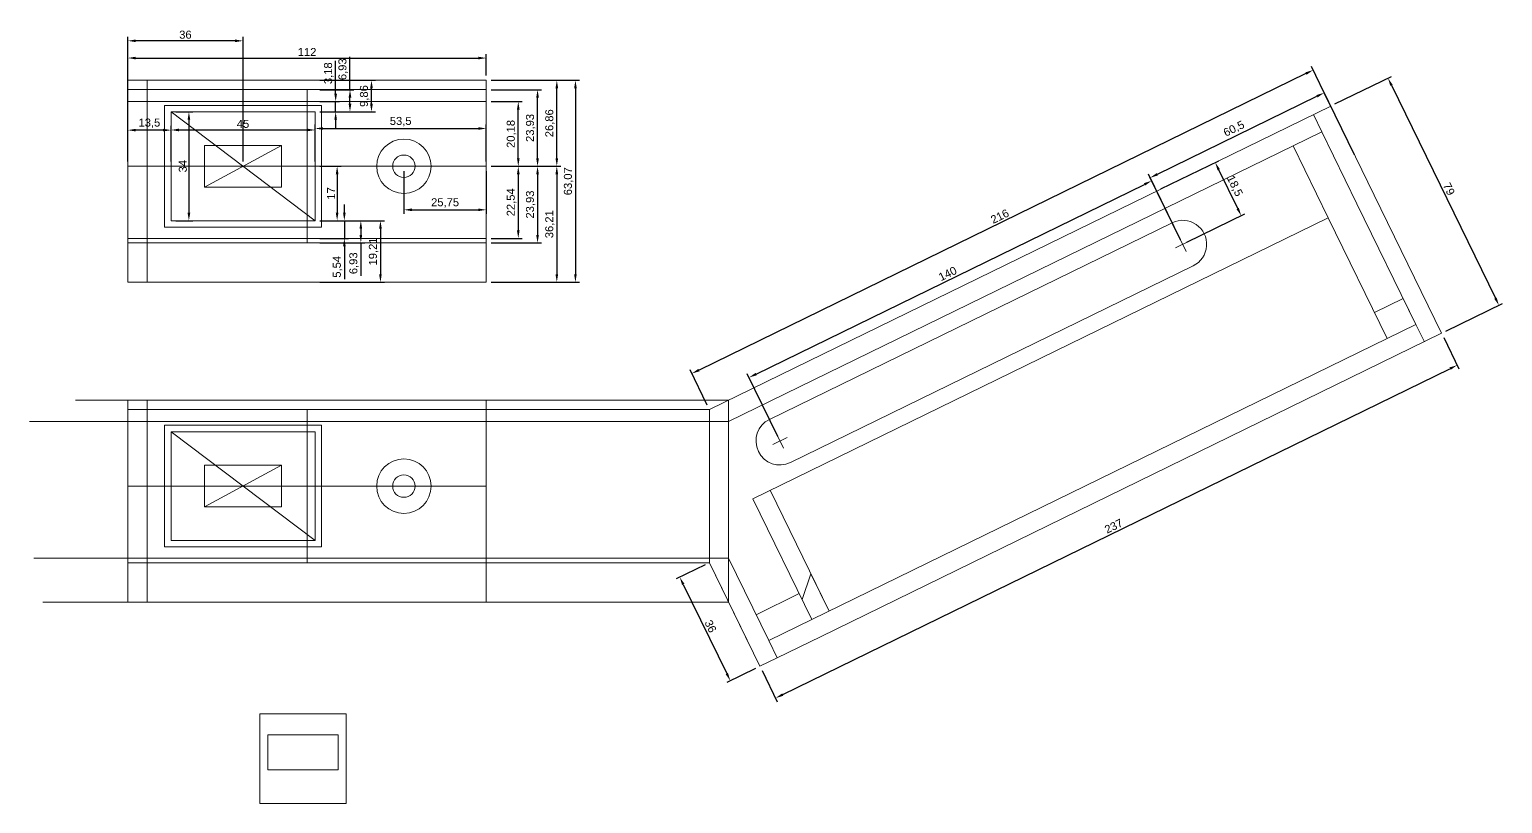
# Model space of a CAD drawing. Header units: millimetres. Extents: x 407 to 2475, y 150 to 1005.
# Drawn here: x 1685.1 to 2145.3, y 763 to 1004.8 of the extents above; entities that cross this region are included whole.
import ezdxf

# ---------------------------------------------------------------- set-up
doc = ezdxf.new("R2010")
doc.units = ezdxf.units.MM
doc.styles.get("Standard").update_dxf_attribs({"font": 'arial.ttf'})
doc.dimstyles.new('ISO-25', dxfattribs={"dimtxt": 2.5, "dimasz": 2.5, "dimexe": 1.25, "dimexo": 1.5, "dimtad": 1, "dimtxsty": 'Standard', "dimcen": 2.5, "dimadec": 0, "dimazin": 0, "dimtfac": 1, "dimtmove": 0, "dimatfit": 3, "dimfxl": 1, "dimarcsym": 0})

# ---------------------------------------------------------------- blocks, each defined once
blk = doc.blocks.new('*D45')
at = {"color": 0, "lineweight": -2, "transparency": 16777216}
for p, q in [((2126.93, 908.58), (2131.68, 898.86)), ((1920.41, 797.07), (2128.88, 898.88)), ((1913.97, 804.57), (1918.71, 794.85))]:
    blk.add_line(p, q, dxfattribs=at)
at = {"color": 0, "lineweight": 5, "transparency": 16777216}
for points in [[(2128.7, 899.26), (2129.06, 898.51), (2131.13, 899.98)], [(1920.23, 797.45), (1920.6, 796.7), (1918.17, 795.98)]]:
    blk.add_solid(points, dxfattribs=at)
at = {"layer": 'Defpoints', "color": 0, "lineweight": 5, "transparency": 16777216}
for p in [(2126.27, 909.93), (2131.13, 899.98), (1913.31, 805.92)]:
    blk.add_point(p, dxfattribs=at)
at = {"color": 0, "lineweight": 5, "transparency": 16777216, "insert": (2023.81, 849.69), "char_height": 2.5, "attachment_point": 5, "rotation": 26.0296}
blk.add_mtext('237', dxfattribs=at)
blk = doc.blocks.new('*D46')
at = {"color": 0, "lineweight": -2, "transparency": 16777216}
for p, q in [((2092.95, 981.57), (2110.63, 990.2)), ((2110.6, 987.41), (2143.07, 920.92)), ((2127.62, 910.58), (2145.29, 919.22))]:
    blk.add_line(p, q, dxfattribs=at)
at = {"color": 0, "lineweight": 5, "transparency": 16777216}
for points in [[(2110.97, 987.59), (2110.23, 987.23), (2109.5, 989.66)], [(2143.45, 921.1), (2142.7, 920.73), (2144.17, 918.67)]]:
    blk.add_solid(points, dxfattribs=at)
at = {"layer": 'Defpoints', "color": 0, "lineweight": 5, "transparency": 16777216}
for p in [(2091.6, 980.91), (2144.17, 918.67), (2126.27, 909.93)]:
    blk.add_point(p, dxfattribs=at)
at = {"color": 0, "lineweight": 5, "transparency": 16777216, "insert": (2128.55, 955), "char_height": 2.5, "attachment_point": 5, "rotation": 296.0296}
blk.add_mtext('79', dxfattribs=at)
blk = doc.blocks.new('*D47')
at = {"color": 0, "lineweight": -2, "transparency": 16777216}
for p, q in [((2083.86, 991.06), (1894.27, 898.47)), ((2090.94, 982.26), (2085.56, 993.28)), ((1896.85, 887.47), (1891.47, 898.49))]:
    blk.add_line(p, q, dxfattribs=at)
at = {"color": 0, "lineweight": 5, "transparency": 16777216}
for points in [[(2083.68, 991.43), (2084.05, 990.69), (2086.11, 992.16)], [(1894.08, 898.84), (1894.45, 898.09), (1892.02, 897.37)]]:
    blk.add_solid(points, dxfattribs=at)
at = {"layer": 'Defpoints', "color": 0, "lineweight": 5, "transparency": 16777216}
for p in [(2091.6, 980.91), (1892.02, 897.37), (1897.51, 886.13)]:
    blk.add_point(p, dxfattribs=at)
at = {"color": 0, "lineweight": 5, "transparency": 16777216, "insert": (1988.23, 946.47), "char_height": 2.5, "attachment_point": 5, "rotation": 26.0296}
blk.add_mtext('216', dxfattribs=at)
blk = doc.blocks.new('*D48')
at = {"color": 0, "lineweight": -2, "transparency": 16777216}
for p, q in [((2038.59, 955.02), (2056.65, 963.84)), ((2062.55, 948.92), (2056.62, 961.05)), ((2046.7, 938.4), (2064.77, 947.22))]:
    blk.add_line(p, q, dxfattribs=at)
at = {"color": 0, "lineweight": 5, "transparency": 16777216}
for points in [[(2057, 961.23), (2056.25, 960.87), (2055.53, 963.3)], [(2062.92, 949.1), (2062.17, 948.74), (2063.65, 946.67)]]:
    blk.add_solid(points, dxfattribs=at)
at = {"layer": 'Defpoints', "color": 0, "lineweight": 5, "transparency": 16777216}
for p in [(2055.53, 963.3), (2037.24, 954.36), (2045.36, 937.74)]:
    blk.add_point(p, dxfattribs=at)
at = {"color": 0, "lineweight": 5, "transparency": 16777216, "insert": (2061.5, 955.92), "char_height": 2.5, "attachment_point": 5, "rotation": 296.0296}
blk.add_mtext('18,5', dxfattribs=at)
blk = doc.blocks.new('*D49')
at = {"color": 0, "lineweight": -2, "transparency": 16777216}
for p, q in [((2099.06, 965.64), (2089.02, 986.2)), ((2037.45, 959.62), (2087.32, 983.98)), ((2044.7, 939.09), (2034.66, 959.65))]:
    blk.add_line(p, q, dxfattribs=at)
at = {"color": 0, "lineweight": 5, "transparency": 16777216}
for points in [[(2087.14, 984.35), (2087.51, 983.6), (2089.57, 985.07)], [(2037.27, 960), (2037.63, 959.25), (2035.21, 958.52)]]:
    blk.add_solid(points, dxfattribs=at)
at = {"layer": 'Defpoints', "color": 0, "lineweight": 5, "transparency": 16777216}
for p in [(2089.57, 985.07), (2099.72, 964.29), (2045.36, 937.74)]:
    blk.add_point(p, dxfattribs=at)
at = {"color": 0, "lineweight": 5, "transparency": 16777216, "insert": (2061.45, 973.71), "char_height": 2.5, "attachment_point": 5, "rotation": 26.0296}
blk.add_mtext('60,5', dxfattribs=at)
blk = doc.blocks.new('*D50')
at = {"color": 0, "lineweight": -2, "transparency": 16777216}
for p, q in [((2044.7, 939.09), (2035.13, 958.68)), ((1912.12, 897.22), (2033.43, 956.46)), ((1918.9, 877.65), (1909.33, 897.24))]:
    blk.add_line(p, q, dxfattribs=at)
at = {"color": 0, "lineweight": 5, "transparency": 16777216}
for points in [[(2033.25, 956.84), (2033.61, 956.09), (2035.68, 957.56)], [(1911.94, 897.59), (1912.31, 896.84), (1909.88, 896.12)]]:
    blk.add_solid(points, dxfattribs=at)
at = {"layer": 'Defpoints', "color": 0, "lineweight": 5, "transparency": 16777216}
for p in [(2035.68, 957.56), (2045.36, 937.74), (1919.56, 876.3)]:
    blk.add_point(p, dxfattribs=at)
at = {"color": 0, "lineweight": 5, "transparency": 16777216, "insert": (1971.94, 928.55), "char_height": 2.5, "attachment_point": 5, "rotation": 26.0296}
blk.add_mtext('140', dxfattribs=at)
blk = doc.blocks.new('*D51')
at = {"color": 0, "lineweight": -2, "transparency": 16777216}
for p, q in [((1896.16, 837.61), (1887.12, 833.2)), ((1889.34, 831.5), (1902.95, 803.65)), ((1911.96, 805.26), (1902.92, 800.85))]:
    blk.add_line(p, q, dxfattribs=at)
at = {"color": 0, "lineweight": 5, "transparency": 16777216}
for points in [[(1889.72, 831.68), (1888.97, 831.32), (1888.25, 833.75)], [(1903.32, 803.83), (1902.57, 803.46), (1904.05, 801.4)]]:
    blk.add_solid(points, dxfattribs=at)
at = {"layer": 'Defpoints', "color": 0, "lineweight": 5, "transparency": 16777216}
for p in [(1897.51, 838.27), (1913.31, 805.92), (1904.05, 801.4)]:
    blk.add_point(p, dxfattribs=at)
at = {"color": 0, "lineweight": 5, "transparency": 16777216, "insert": (1897.86, 818.41), "char_height": 2.5, "attachment_point": 5, "rotation": 296.0296}
blk.add_mtext('36', dxfattribs=at)
blk = doc.blocks.new('*D52')
at = {"color": 0, "lineweight": -2, "transparency": 16777216}
for p, q in [((1715.81, 990.47), (1715.81, 997.17)), ((1718.31, 995.92), (1825.31, 995.92)), ((1827.81, 990.47), (1827.81, 997.17))]:
    blk.add_line(p, q, dxfattribs=at)
at = {"color": 0, "lineweight": 5, "transparency": 16777216}
for points in [[(1718.31, 996.33), (1718.31, 995.5), (1715.81, 995.92)], [(1825.31, 996.33), (1825.31, 995.5), (1827.81, 995.92)]]:
    blk.add_solid(points, dxfattribs=at)
at = {"layer": 'Defpoints', "color": 0, "lineweight": 5, "transparency": 16777216}
for p in [(1827.81, 995.92), (1715.81, 988.97), (1827.81, 988.97)]:
    blk.add_point(p, dxfattribs=at)
at = {"color": 0, "lineweight": 5, "transparency": 16777216, "insert": (1771.81, 997.8), "char_height": 2.5, "attachment_point": 5}
blk.add_mtext('112', dxfattribs=at)
blk = doc.blocks.new('*D53')
at = {"color": 0, "lineweight": -2, "transparency": 16777216}
for p, q in [((1829.31, 982.3), (1839.05, 982.3)), ((1837.8, 964.62), (1837.8, 979.8)), ((1829.31, 962.12), (1839.05, 962.12))]:
    blk.add_line(p, q, dxfattribs=at)
at = {"color": 0, "lineweight": 5, "transparency": 16777216}
for points in [[(1837.39, 979.8), (1838.22, 979.8), (1837.8, 982.3)], [(1837.39, 964.62), (1838.22, 964.62), (1837.8, 962.12)]]:
    blk.add_solid(points, dxfattribs=at)
at = {"layer": 'Defpoints', "color": 0, "lineweight": 5, "transparency": 16777216}
for p in [(1827.81, 982.3), (1837.8, 982.3), (1827.81, 962.12)]:
    blk.add_point(p, dxfattribs=at)
at = {"color": 0, "lineweight": 5, "transparency": 16777216, "insert": (1835.68, 972.21), "char_height": 2.5, "attachment_point": 5, "rotation": 90}
blk.add_mtext('20,18', dxfattribs=at)
blk = doc.blocks.new('*D54')
at = {"color": 0, "lineweight": -2, "transparency": 16777216}
for p, q in [((1829.31, 986.04), (1845.07, 986.04)), ((1843.82, 964.62), (1843.82, 983.54)), ((1829.31, 962.12), (1845.07, 962.12))]:
    blk.add_line(p, q, dxfattribs=at)
at = {"color": 0, "lineweight": 5, "transparency": 16777216}
for points in [[(1843.4, 983.54), (1844.24, 983.54), (1843.82, 986.04)], [(1843.4, 964.62), (1844.24, 964.62), (1843.82, 962.12)]]:
    blk.add_solid(points, dxfattribs=at)
at = {"layer": 'Defpoints', "color": 0, "lineweight": 5, "transparency": 16777216}
for p in [(1827.81, 986.04), (1843.82, 986.04), (1827.81, 962.12)]:
    blk.add_point(p, dxfattribs=at)
at = {"color": 0, "lineweight": 5, "transparency": 16777216, "insert": (1841.69, 974.08), "char_height": 2.5, "attachment_point": 5, "rotation": 90}
blk.add_mtext('23,93', dxfattribs=at)
blk = doc.blocks.new('*D55')
at = {"color": 0, "lineweight": -2, "transparency": 16777216}
for p, q in [((1829.31, 988.97), (1851.09, 988.97)), ((1849.84, 964.62), (1849.84, 986.47)), ((1829.31, 962.12), (1851.09, 962.12))]:
    blk.add_line(p, q, dxfattribs=at)
at = {"color": 0, "lineweight": 5, "transparency": 16777216}
for points in [[(1849.42, 986.47), (1850.25, 986.47), (1849.84, 988.97)], [(1849.42, 964.62), (1850.25, 964.62), (1849.84, 962.12)]]:
    blk.add_solid(points, dxfattribs=at)
at = {"layer": 'Defpoints', "color": 0, "lineweight": 5, "transparency": 16777216}
for p in [(1827.81, 988.97), (1849.84, 988.97), (1827.81, 962.12)]:
    blk.add_point(p, dxfattribs=at)
at = {"color": 0, "lineweight": 5, "transparency": 16777216, "insert": (1847.71, 975.55), "char_height": 2.5, "attachment_point": 5, "rotation": 90}
blk.add_mtext('26,86', dxfattribs=at)
blk = doc.blocks.new('*D56')
at = {"color": 0, "lineweight": -2, "transparency": 16777216}
for p, q in [((1829.31, 962.12), (1839.05, 962.12)), ((1837.8, 959.62), (1837.8, 942.08)), ((1829.31, 939.58), (1839.05, 939.58))]:
    blk.add_line(p, q, dxfattribs=at)
at = {"color": 0, "lineweight": 5, "transparency": 16777216}
for points in [[(1837.39, 959.62), (1838.22, 959.62), (1837.8, 962.12)], [(1837.39, 942.08), (1838.22, 942.08), (1837.8, 939.58)]]:
    blk.add_solid(points, dxfattribs=at)
at = {"layer": 'Defpoints', "color": 0, "lineweight": 5, "transparency": 16777216}
for p in [(1827.81, 962.12), (1827.81, 939.58), (1837.8, 939.58)]:
    blk.add_point(p, dxfattribs=at)
at = {"color": 0, "lineweight": 5, "transparency": 16777216, "insert": (1835.68, 950.85), "char_height": 2.5, "attachment_point": 5, "rotation": 90}
blk.add_mtext('22,54', dxfattribs=at)
blk = doc.blocks.new('*D57')
at = {"color": 0, "lineweight": -2, "transparency": 16777216}
for p, q in [((1829.31, 962.12), (1845.07, 962.12)), ((1843.82, 959.62), (1843.82, 940.69)), ((1829.31, 938.19), (1845.07, 938.19))]:
    blk.add_line(p, q, dxfattribs=at)
at = {"color": 0, "lineweight": 5, "transparency": 16777216}
for points in [[(1843.4, 959.62), (1844.24, 959.62), (1843.82, 962.12)], [(1843.4, 940.69), (1844.24, 940.69), (1843.82, 938.19)]]:
    blk.add_solid(points, dxfattribs=at)
at = {"layer": 'Defpoints', "color": 0, "lineweight": 5, "transparency": 16777216}
for p in [(1827.81, 962.12), (1827.81, 938.19), (1843.82, 938.19)]:
    blk.add_point(p, dxfattribs=at)
at = {"color": 0, "lineweight": 5, "transparency": 16777216, "insert": (1841.69, 950.15), "char_height": 2.5, "attachment_point": 5, "rotation": 90}
blk.add_mtext('23,93', dxfattribs=at)
blk = doc.blocks.new('*D58')
at = {"color": 0, "lineweight": -2, "transparency": 16777216}
for p, q in [((1829.31, 962.12), (1851.09, 962.12)), ((1849.84, 959.62), (1849.84, 928.4)), ((1829.31, 925.9), (1851.09, 925.9))]:
    blk.add_line(p, q, dxfattribs=at)
at = {"color": 0, "lineweight": 5, "transparency": 16777216}
for points in [[(1849.42, 959.62), (1850.25, 959.62), (1849.84, 962.12)], [(1849.42, 928.4), (1850.25, 928.4), (1849.84, 925.9)]]:
    blk.add_solid(points, dxfattribs=at)
at = {"layer": 'Defpoints', "color": 0, "lineweight": 5, "transparency": 16777216}
for p in [(1827.81, 962.12), (1827.81, 925.9), (1849.84, 925.9)]:
    blk.add_point(p, dxfattribs=at)
at = {"color": 0, "lineweight": 5, "transparency": 16777216, "insert": (1847.71, 944.01), "char_height": 2.5, "attachment_point": 5, "rotation": 90}
blk.add_mtext('36,21', dxfattribs=at)
blk = doc.blocks.new('*D59')
at = {"color": 0, "lineweight": -2, "transparency": 16777216}
for p, q in [((1715.81, 963.62), (1715.81, 1002.55)), ((1749.31, 1001.3), (1718.31, 1001.3)), ((1751.81, 963.62), (1751.81, 1002.55))]:
    blk.add_line(p, q, dxfattribs=at)
at = {"color": 0, "lineweight": 5, "transparency": 16777216}
for points in [[(1718.31, 1001.72), (1718.31, 1000.89), (1715.81, 1001.3)], [(1749.31, 1001.72), (1749.31, 1000.89), (1751.81, 1001.3)]]:
    blk.add_solid(points, dxfattribs=at)
at = {"layer": 'Defpoints', "color": 0, "lineweight": 5, "transparency": 16777216}
for p in [(1715.81, 1001.3), (1715.81, 962.12), (1751.81, 962.12)]:
    blk.add_point(p, dxfattribs=at)
at = {"color": 0, "lineweight": 5, "transparency": 16777216, "insert": (1733.81, 1003.21), "char_height": 2.5, "attachment_point": 5}
blk.add_mtext('36', dxfattribs=at)
blk = doc.blocks.new('*D60')
at = {"color": 0, "lineweight": -2, "transparency": 16777216}
for p, q in [((1829.31, 988.97), (1856.91, 988.97)), ((1855.66, 986.47), (1855.66, 928.4)), ((1829.31, 925.9), (1856.91, 925.9))]:
    blk.add_line(p, q, dxfattribs=at)
at = {"color": 0, "lineweight": 5, "transparency": 16777216}
for points in [[(1855.24, 986.47), (1856.07, 986.47), (1855.66, 988.97)], [(1855.24, 928.4), (1856.07, 928.4), (1855.66, 925.9)]]:
    blk.add_solid(points, dxfattribs=at)
at = {"layer": 'Defpoints', "color": 0, "lineweight": 5, "transparency": 16777216}
for p in [(1827.81, 988.97), (1827.81, 925.9), (1855.66, 925.9)]:
    blk.add_point(p, dxfattribs=at)
at = {"color": 0, "lineweight": 5, "transparency": 16777216, "insert": (1853.53, 957.44), "char_height": 2.5, "attachment_point": 5, "rotation": 90}
blk.add_mtext('63,07', dxfattribs=at)
blk = doc.blocks.new('*D61')
at = {"color": 0, "lineweight": -2, "transparency": 16777216}
for p, q in [((1802.06, 960.62), (1802.06, 947.26)), ((1827.81, 960.62), (1827.81, 947.26)), ((1804.56, 948.51), (1825.31, 948.51))]:
    blk.add_line(p, q, dxfattribs=at)
at = {"color": 0, "lineweight": 5, "transparency": 16777216}
for points in [[(1804.56, 948.93), (1804.56, 948.1), (1802.06, 948.51)], [(1825.31, 948.93), (1825.31, 948.1), (1827.81, 948.51)]]:
    blk.add_solid(points, dxfattribs=at)
at = {"layer": 'Defpoints', "color": 0, "lineweight": 5, "transparency": 16777216}
for p in [(1802.06, 962.12), (1827.81, 962.12), (1827.81, 948.51)]:
    blk.add_point(p, dxfattribs=at)
at = {"color": 0, "lineweight": 5, "transparency": 16777216, "insert": (1814.93, 950.64), "char_height": 2.5, "attachment_point": 5}
blk.add_mtext('25,75', dxfattribs=at)
blk = doc.blocks.new('*D62')
at = {"color": 0, "lineweight": -2, "transparency": 16777216}
for p, q in [((1774.31, 963.62), (1774.31, 975.16)), ((1776.81, 973.91), (1825.31, 973.91)), ((1827.81, 963.62), (1827.81, 975.16))]:
    blk.add_line(p, q, dxfattribs=at)
at = {"color": 0, "lineweight": 5, "transparency": 16777216}
for points in [[(1776.81, 974.33), (1776.81, 973.49), (1774.31, 973.91)], [(1825.31, 974.33), (1825.31, 973.49), (1827.81, 973.91)]]:
    blk.add_solid(points, dxfattribs=at)
at = {"layer": 'Defpoints', "color": 0, "lineweight": 5, "transparency": 16777216}
for p in [(1827.81, 973.91), (1774.31, 962.12), (1827.81, 962.12)]:
    blk.add_point(p, dxfattribs=at)
at = {"color": 0, "lineweight": 5, "transparency": 16777216, "insert": (1801.06, 976.04), "char_height": 2.5, "attachment_point": 5}
blk.add_mtext('53,5', dxfattribs=at)
blk = doc.blocks.new('*D63')
at = {"color": 0, "lineweight": -2, "transparency": 16777216}
for p, q in [((1715.81, 963.62), (1715.81, 974.65)), ((1726.81, 973.4), (1718.31, 973.4)), ((1729.31, 963.62), (1729.31, 974.65))]:
    blk.add_line(p, q, dxfattribs=at)
at = {"color": 0, "lineweight": 5, "transparency": 16777216}
for points in [[(1718.31, 973.82), (1718.31, 972.98), (1715.81, 973.4)], [(1726.81, 973.82), (1726.81, 972.98), (1729.31, 973.4)]]:
    blk.add_solid(points, dxfattribs=at)
at = {"layer": 'Defpoints', "color": 0, "lineweight": 5, "transparency": 16777216}
for p in [(1715.81, 973.4), (1715.81, 962.12), (1729.31, 962.12)]:
    blk.add_point(p, dxfattribs=at)
at = {"color": 0, "lineweight": 5, "transparency": 16777216, "insert": (1722.56, 975.53), "char_height": 2.5, "attachment_point": 5}
blk.add_mtext('13,5', dxfattribs=at)
blk = doc.blocks.new('*D64')
at = {"color": 0, "lineweight": -2, "transparency": 16777216}
for p, q in [((1729.31, 963.62), (1729.31, 974.7)), ((1731.81, 973.45), (1771.81, 973.45)), ((1774.31, 963.62), (1774.31, 974.7))]:
    blk.add_line(p, q, dxfattribs=at)
at = {"color": 0, "lineweight": 5, "transparency": 16777216}
for points in [[(1731.81, 973.87), (1731.81, 973.03), (1729.31, 973.45)], [(1771.81, 973.87), (1771.81, 973.03), (1774.31, 973.45)]]:
    blk.add_solid(points, dxfattribs=at)
at = {"layer": 'Defpoints', "color": 0, "lineweight": 5, "transparency": 16777216}
for p in [(1774.31, 973.45), (1729.31, 962.12), (1774.31, 962.12)]:
    blk.add_point(p, dxfattribs=at)
at = {"color": 0, "lineweight": 5, "transparency": 16777216, "insert": (1751.81, 975.35), "char_height": 2.5, "attachment_point": 5}
blk.add_mtext('45', dxfattribs=at)
blk = doc.blocks.new('*D65')
at = {"color": 0, "lineweight": -2, "transparency": 16777216}
for p, q in [((1730.81, 979.12), (1736.15, 979.12)), ((1734.9, 976.62), (1734.9, 947.62)), ((1730.81, 945.12), (1736.15, 945.12))]:
    blk.add_line(p, q, dxfattribs=at)
at = {"color": 0, "lineweight": 5, "transparency": 16777216}
for points in [[(1734.48, 976.62), (1735.32, 976.62), (1734.9, 979.12)], [(1734.48, 947.62), (1735.32, 947.62), (1734.9, 945.12)]]:
    blk.add_solid(points, dxfattribs=at)
at = {"layer": 'Defpoints', "color": 0, "lineweight": 5, "transparency": 16777216}
for p in [(1729.31, 979.12), (1729.31, 945.12), (1734.9, 945.12)]:
    blk.add_point(p, dxfattribs=at)
at = {"color": 0, "lineweight": 5, "transparency": 16777216, "insert": (1733, 962.12), "char_height": 2.5, "attachment_point": 5, "rotation": 90}
blk.add_mtext('34', dxfattribs=at)
blk = doc.blocks.new('*D66')
at = {"color": 0, "lineweight": -2, "transparency": 16777216}
for p, q in [((1780.74, 984.8), (1780.74, 995.04)), ((1775.81, 982.3), (1781.99, 982.3)), ((1780.74, 979.12), (1780.74, 982.3)), ((1775.81, 979.12), (1781.99, 979.12)), ((1780.74, 976.62), (1780.74, 974.12))]:
    blk.add_line(p, q, dxfattribs=at)
at = {"color": 0, "lineweight": 5, "transparency": 16777216}
for points in [[(1780.33, 984.8), (1781.16, 984.8), (1780.74, 982.3)], [(1780.33, 976.62), (1781.16, 976.62), (1780.74, 979.12)]]:
    blk.add_solid(points, dxfattribs=at)
at = {"layer": 'Defpoints', "color": 0, "lineweight": 5, "transparency": 16777216}
for p in [(1774.31, 982.3), (1780.74, 982.3), (1774.31, 979.12)]:
    blk.add_point(p, dxfattribs=at)
at = {"color": 0, "lineweight": 5, "transparency": 16777216, "insert": (1778.61, 991.17), "char_height": 2.5, "attachment_point": 5, "rotation": 90}
blk.add_mtext('3,18', dxfattribs=at)
blk = doc.blocks.new('*D67')
at = {"color": 0, "lineweight": -2, "transparency": 16777216}
for p, q in [((1785.22, 986.04), (1785.22, 996.3)), ((1775.81, 986.04), (1786.47, 986.04)), ((1785.22, 981.62), (1785.22, 983.54)), ((1775.81, 979.12), (1786.47, 979.12))]:
    blk.add_line(p, q, dxfattribs=at)
at = {"color": 0, "lineweight": 5, "transparency": 16777216}
for points in [[(1784.8, 983.54), (1785.64, 983.54), (1785.22, 986.04)], [(1784.8, 981.62), (1785.64, 981.62), (1785.22, 979.12)]]:
    blk.add_solid(points, dxfattribs=at)
at = {"layer": 'Defpoints', "color": 0, "lineweight": 5, "transparency": 16777216}
for p in [(1774.31, 986.04), (1785.22, 986.04), (1774.31, 979.12)]:
    blk.add_point(p, dxfattribs=at)
at = {"color": 0, "lineweight": 5, "transparency": 16777216, "insert": (1783.09, 992.42), "char_height": 2.5, "attachment_point": 5, "rotation": 90}
blk.add_mtext('6,93', dxfattribs=at)
blk = doc.blocks.new('*D68')
at = {"color": 0, "lineweight": -2, "transparency": 16777216}
for p, q in [((1775.81, 988.97), (1793.19, 988.97)), ((1791.94, 981.62), (1791.94, 986.47)), ((1775.81, 979.12), (1793.19, 979.12))]:
    blk.add_line(p, q, dxfattribs=at)
at = {"color": 0, "lineweight": 5, "transparency": 16777216}
for points in [[(1791.52, 986.47), (1792.36, 986.47), (1791.94, 988.97)], [(1791.52, 981.62), (1792.36, 981.62), (1791.94, 979.12)]]:
    blk.add_solid(points, dxfattribs=at)
at = {"layer": 'Defpoints', "color": 0, "lineweight": 5, "transparency": 16777216}
for p in [(1774.31, 988.97), (1791.94, 988.97), (1774.31, 979.12)]:
    blk.add_point(p, dxfattribs=at)
at = {"color": 0, "lineweight": 5, "transparency": 16777216, "insert": (1789.81, 984.05), "char_height": 2.5, "attachment_point": 5, "rotation": 90}
blk.add_mtext('9,86', dxfattribs=at)
blk = doc.blocks.new('*D69')
at = {"color": 0, "lineweight": -2, "transparency": 16777216}
for p, q in [((1775.81, 962.12), (1782.46, 962.12)), ((1781.21, 959.62), (1781.21, 947.62)), ((1775.81, 945.12), (1782.46, 945.12))]:
    blk.add_line(p, q, dxfattribs=at)
at = {"color": 0, "lineweight": 5, "transparency": 16777216}
for points in [[(1780.79, 959.62), (1781.62, 959.62), (1781.21, 962.12)], [(1780.79, 947.62), (1781.62, 947.62), (1781.21, 945.12)]]:
    blk.add_solid(points, dxfattribs=at)
at = {"layer": 'Defpoints', "color": 0, "lineweight": 5, "transparency": 16777216}
for p in [(1774.31, 962.12), (1774.31, 945.12), (1781.21, 945.12)]:
    blk.add_point(p, dxfattribs=at)
at = {"color": 0, "lineweight": 5, "transparency": 16777216, "insert": (1779.33, 953.62), "char_height": 2.5, "attachment_point": 5, "rotation": 90}
blk.add_mtext('17', dxfattribs=at)
blk = doc.blocks.new('*D70')
at = {"color": 0, "lineweight": -2, "transparency": 16777216}
for p, q in [((1783.46, 947.62), (1783.46, 950.12)), ((1775.81, 945.12), (1784.71, 945.12)), ((1783.46, 945.12), (1783.46, 939.58)), ((1775.81, 939.58), (1784.71, 939.58)), ((1783.46, 937.08), (1783.46, 926.84))]:
    blk.add_line(p, q, dxfattribs=at)
at = {"color": 0, "lineweight": 5, "transparency": 16777216}
for points in [[(1783.05, 947.62), (1783.88, 947.62), (1783.46, 945.12)], [(1783.05, 937.08), (1783.88, 937.08), (1783.46, 939.58)]]:
    blk.add_solid(points, dxfattribs=at)
at = {"layer": 'Defpoints', "color": 0, "lineweight": 5, "transparency": 16777216}
for p in [(1774.31, 945.12), (1774.31, 939.58), (1783.46, 939.58)]:
    blk.add_point(p, dxfattribs=at)
at = {"color": 0, "lineweight": 5, "transparency": 16777216, "insert": (1781.34, 930.71), "char_height": 2.5, "attachment_point": 5, "rotation": 90}
blk.add_mtext('5,54', dxfattribs=at)
blk = doc.blocks.new('*D71')
at = {"color": 0, "lineweight": -2, "transparency": 16777216}
for p, q in [((1775.81, 945.12), (1789.87, 945.12)), ((1788.62, 942.62), (1788.62, 940.69)), ((1775.81, 938.19), (1789.87, 938.19)), ((1788.62, 938.19), (1788.62, 927.93))]:
    blk.add_line(p, q, dxfattribs=at)
at = {"color": 0, "lineweight": 5, "transparency": 16777216}
for points in [[(1788.2, 942.62), (1789.03, 942.62), (1788.62, 945.12)], [(1788.2, 940.69), (1789.03, 940.69), (1788.62, 938.19)]]:
    blk.add_solid(points, dxfattribs=at)
at = {"layer": 'Defpoints', "color": 0, "lineweight": 5, "transparency": 16777216}
for p in [(1774.31, 945.12), (1774.31, 938.19), (1788.62, 938.19)]:
    blk.add_point(p, dxfattribs=at)
at = {"color": 0, "lineweight": 5, "transparency": 16777216, "insert": (1786.49, 931.81), "char_height": 2.5, "attachment_point": 5, "rotation": 90}
blk.add_mtext('6,93', dxfattribs=at)
blk = doc.blocks.new('*D72')
at = {"color": 0, "lineweight": -2, "transparency": 16777216}
for p, q in [((1775.81, 945.12), (1795.99, 945.12)), ((1794.74, 942.62), (1794.74, 928.4)), ((1775.81, 925.9), (1795.99, 925.9))]:
    blk.add_line(p, q, dxfattribs=at)
at = {"color": 0, "lineweight": 5, "transparency": 16777216}
for points in [[(1794.32, 942.62), (1795.15, 942.62), (1794.74, 945.12)], [(1794.32, 928.4), (1795.15, 928.4), (1794.74, 925.9)]]:
    blk.add_solid(points, dxfattribs=at)
at = {"layer": 'Defpoints', "color": 0, "lineweight": 5, "transparency": 16777216}
for p in [(1774.31, 945.12), (1774.31, 925.9), (1794.74, 925.9)]:
    blk.add_point(p, dxfattribs=at)
at = {"color": 0, "lineweight": 5, "transparency": 16777216, "insert": (1792.61, 935.51), "char_height": 2.5, "attachment_point": 5, "rotation": 90}
blk.add_mtext('19,21', dxfattribs=at)

msp = doc.modelspace()

# ---------------------------------------------------------------- linework, layer by layer
at = {"lineweight": 5}
for p, q in [((1715.81, 925.904), (1715.81, 988.974)), ((1827.81, 988.974), (1715.81, 988.974)), ((1721.81, 925.904), (1721.81, 988.974)), ((1771.81, 986.044), (1771.81, 938.19)), ((1827.81, 925.904), (1827.81, 988.974)), ((1827.81, 982.297), (1715.81, 982.297)), ((2091.601, 980.913), (1897.51, 886.125)), ((2105.205, 953.058), (2091.601, 980.913)), ((1729.31, 979.117), (1774.31, 979.117)), ((1729.31, 945.117), (1729.31, 979.117)), ((1729.31, 979.117), (1774.31, 945.117)), ((1774.31, 979.117), (1774.31, 945.117)), ((2088.843, 972.889), (2086.21, 978.28)), ((2088.843, 972.889), (1903.51, 882.378)), ((2099.813, 950.425), (2088.843, 972.889)), ((1763.81, 968.617), (1739.81, 968.617)), ((1739.81, 968.617), (1739.81, 955.617)), ((1739.81, 955.617), (1763.81, 968.617)), ((1763.81, 955.617), (1763.81, 968.617)), ((2090.828, 946.036), (2079.857, 968.501)), ((1715.81, 962.117), (1827.81, 962.117)), ((1776.31, 962.117), (1827.81, 962.117)), ((1739.81, 955.617), (1763.81, 955.617)), ((2126.269, 909.927), (2105.205, 953.058)), ((2118.245, 912.685), (2099.813, 950.425)), ((1774.31, 945.117), (1729.31, 945.117)), ((2090.828, 946.036), (1911.114, 858.269)), ((1916.265, 883.043), (2042.065, 944.48)), ((2109.259, 908.297), (2090.828, 946.036)), ((1827.81, 939.577), (1715.81, 939.577)), ((2043.11, 936.643), (2047.603, 938.837)), ((2046.453, 935.494), (2044.259, 939.987)), ((2048.647, 931.001), (1922.848, 869.564)), ((1827.81, 925.904), (1715.81, 925.904)), ((2114.295, 920.772), (2105.309, 916.384)), ((2118.245, 912.685), (2114.295, 920.772)), ((1929.545, 820.53), (2118.245, 912.685)), ((2118.245, 912.685), (2120.878, 907.294)), ((1932.178, 815.138), (2126.269, 909.927)), ((1903.51, 889.055), (1699.499, 889.055)), ((1715.81, 825.985), (1715.81, 889.055)), ((1721.81, 825.985), (1721.81, 889.055)), ((1827.81, 825.985), (1827.81, 889.055)), ((1903.51, 825.985), (1903.51, 889.055)), ((1771.81, 886.125), (1771.81, 838.271)), ((1827.81, 886.125), (1897.51, 886.125)), ((1897.51, 838.271), (1897.51, 886.125)), ((1903.51, 882.378), (1685.086, 882.378)), ((1729.31, 879.198), (1774.31, 879.198)), ((1729.31, 845.198), (1729.31, 879.198)), ((1729.31, 879.198), (1774.31, 845.198)), ((1774.31, 879.198), (1774.31, 845.198)), ((1917.31, 875.206), (1921.803, 877.401)), ((1920.654, 874.057), (1918.46, 878.55)), ((1763.81, 868.698), (1739.81, 868.698)), ((1739.81, 868.698), (1739.81, 855.698)), ((1739.81, 855.698), (1763.81, 868.698)), ((1763.81, 855.698), (1763.81, 868.698)), ((1715.81, 862.198), (1827.81, 862.198)), ((1776.31, 862.198), (1827.81, 862.198)), ((1916.506, 860.902), (1934.937, 823.163)), ((1911.114, 858.269), (1929.545, 820.53)), ((1739.81, 855.698), (1763.81, 855.698)), ((1774.31, 845.198), (1729.31, 845.198)), ((1903.51, 839.658), (1686.434, 839.658)), ((1827.81, 838.271), (1897.51, 838.271)), ((1897.51, 838.271), (1910.675, 811.314)), ((1913.308, 805.923), (1897.51, 838.271)), ((1903.51, 839.658), (1916.067, 813.947)), ((1929.232, 834.844), (1926.474, 826.82)), ((1934.937, 823.163), (1929.232, 834.844)), ((1925.596, 828.617), (1912.117, 822.034)), ((1903.51, 825.985), (1689.307, 825.985)), ((1929.545, 820.53), (1916.067, 813.947)), ((1932.178, 815.138), (1918.7, 808.556)), ((1916.067, 813.947), (1918.7, 808.556)), ((1918.7, 808.556), (1913.308, 805.923)), ((1757.047, 791.048), (1784.047, 791.048)), ((1757.047, 763.048), (1757.047, 791.048)), ((1759.547, 791.048), (1781.547, 791.048)), ((1784.047, 791.048), (1784.047, 763.048)), ((1759.547, 784.548), (1781.547, 784.548)), ((1759.547, 773.548), (1759.547, 784.548)), ((1781.547, 784.548), (1781.547, 773.548)), ((1781.547, 773.548), (1759.547, 773.548)), ((1784.047, 763.048), (1757.047, 763.048))]:
    msp.add_line(p, q, dxfattribs=at)
at = {"color": 1, "lineweight": 5}
for p, q in [((1827.81, 986.044), (1715.81, 986.044)), ((1727.31, 981.117), (1776.31, 981.117)), ((1727.31, 943.117), (1727.31, 981.117)), ((1776.31, 981.117), (1776.31, 943.117)), ((1776.31, 943.117), (1727.31, 943.117)), ((1827.81, 938.19), (1715.81, 938.19)), ((1827.81, 886.125), (1715.81, 886.125)), ((1727.31, 881.198), (1776.31, 881.198)), ((1727.31, 843.198), (1727.31, 881.198)), ((1776.31, 881.198), (1776.31, 843.198)), ((1776.31, 843.198), (1727.31, 843.198)), ((1827.81, 838.271), (1715.81, 838.271))]:
    msp.add_line(p, q, dxfattribs=at)
at = {"lineweight": 5}
for centre, radius in [((1802.06, 962.117), 8.5), ((1802.06, 962.117), 3.5), ((1802.06, 862.198), 8.5), ((1802.06, 862.198), 3.5)]:
    msp.add_circle(centre, radius, dxfattribs=at)
for centre, start, end in [((2045.356, 937.74), 296.02959, 116.02959), ((1919.557, 876.303), 116.02959, 296.02959)]:
    msp.add_arc(centre, 7.5, start, end, dxfattribs=at)

# ---------------------------------------------------------------- dimensions: what is measured, and where the dimension line sits
for base, p1, p2, picture, middle in [((1715.81, 1001.304), (1751.81, 962.117), (1715.81, 962.117), '*D59', (1733.81, 1003.207)), ((1827.81, 995.917), (1715.81, 988.974), (1827.81, 988.974), '*D52', (1771.81, 997.797)), ((1715.81, 973.401), (1729.31, 962.117), (1715.81, 962.117), '*D63', (1722.56, 975.529)), ((1774.31, 973.45), (1729.31, 962.117), (1774.31, 962.117), '*D64', (1751.81, 975.346)), ((1827.81, 973.909), (1774.31, 962.117), (1827.81, 962.117), '*D62', (1801.06, 976.037)), ((1827.81, 948.512), (1802.06, 962.117), (1827.81, 962.117), '*D61', (1814.935, 950.639))]:
    dim = msp.add_linear_dim(base=base, p1=p1, p2=p2, dimstyle='ISO-25', dxfattribs=at)
    dim.commit()
    dim.dimension.update_dxf_attribs({"geometry": picture, "text_midpoint": middle})
for base, p1, p2, angle, picture, middle in [((1785.221, 986.044), (1774.31, 979.117), (1774.31, 986.044), 90, '*D67', (1783.094, 992.423)), ((1780.742, 982.297), (1774.31, 979.117), (1774.31, 982.297), 90, '*D66', (1778.615, 991.171)), ((1892.02, 897.368), (2091.601, 980.913), (1897.51, 886.125), 26.02959, '*D47', (1988.23, 946.471)), ((2144.171, 918.669), (2091.601, 980.913), (2126.269, 909.927), 116.02959, '*D46', (2128.546, 954.997)), ((1791.939, 988.974), (1774.31, 979.117), (1774.31, 988.974), 90, '*D68', (1789.812, 984.046)), ((1849.838, 988.974), (1827.81, 962.117), (1827.81, 988.974), 90, '*D55', (1847.71, 975.546)), ((1855.656, 925.904), (1827.81, 988.974), (1827.81, 925.904), 90, '*D60', (1853.529, 957.439)), ((1843.821, 986.044), (1827.81, 962.117), (1827.81, 986.044), 90, '*D54', (1841.694, 974.08)), ((2089.569, 985.074), (2045.356, 937.74), (2099.719, 964.29), 26.02959, '*D49', (2061.454, 973.711)), ((1837.805, 982.297), (1827.81, 962.117), (1827.81, 982.297), 90, '*D53', (1835.678, 972.207)), ((1734.9, 945.117), (1729.31, 979.117), (1729.31, 945.117), 90, '*D65', (1732.998, 962.117)), ((1781.207, 945.117), (1774.31, 962.117), (1774.31, 945.117), 90, '*D69', (1779.327, 953.617)), ((1837.805, 939.577), (1827.81, 962.117), (1827.81, 939.577), 90, '*D56', (1835.678, 950.847)), ((1843.821, 938.19), (1827.81, 962.117), (1827.81, 938.19), 90, '*D57', (1841.694, 950.154)), ((1849.838, 925.904), (1827.81, 962.117), (1827.81, 925.904), 90, '*D58', (1847.71, 944.011)), ((2055.527, 963.296), (2045.356, 937.74), (2037.238, 954.364), 116.02959, '*D48', (2061.498, 955.918)), ((2035.677, 957.559), (1919.557, 876.303), (2045.356, 937.74), 26.02959, '*D50', (1971.943, 928.549)), ((1783.462, 939.577), (1774.31, 945.117), (1774.31, 939.577), 90, '*D70', (1781.34, 930.71)), ((1788.616, 938.19), (1774.31, 945.117), (1774.31, 938.19), 90, '*D71', (1786.489, 931.811)), ((1794.736, 925.904), (1774.31, 945.117), (1774.31, 925.904), 90, '*D72', (1792.609, 935.511)), ((2131.127, 899.98), (1913.308, 805.923), (2126.269, 909.927), 26.02959, '*D45', (2023.811, 849.688)), ((1904.045, 801.399), (1897.51, 838.271), (1913.308, 805.923), 116.02959, '*D51', (1897.856, 818.408))]:
    dim = msp.add_linear_dim(base=base, p1=p1, p2=p2, angle=angle, dimstyle='ISO-25', dxfattribs=at)
    dim.commit()
    dim.dimension.update_dxf_attribs({"geometry": picture, "text_midpoint": middle})

doc.saveas('drawing.dxf')
